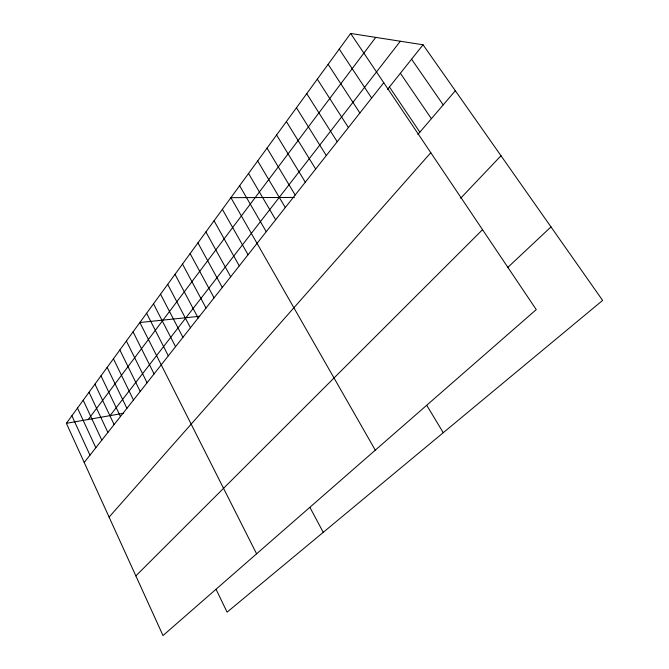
<?xml version="1.0" encoding="UTF-8"?>
<svg xmlns="http://www.w3.org/2000/svg" width="669" height="669" viewBox="0 0 669 669"><rect width="100%" height="100%" fill="white"/><g stroke="black" fill="none" stroke-linecap="round" stroke-linejoin="round"><path stroke-width="1" d="M350.64 33.45L536.254 309.596L163.01 635.55L66.382 423.31L350.64 33.45L423.051 44.79L602.618 300.414L227.1 612.16L216.137 589.456M88.249 419.471L375.719 37.38M110.034 415.641L400.313 41.227M84.21 462.471L383.755 82.722M387.552 89.353L423.051 44.79M417.866 134.477L455.33 90.741M109.089 517.112L430.794 152.708M460.682 198.2L500.997 155.76M135.849 575.9L482.533 229.676M507.554 267.65L550.98 226.916M66.382 423.31L123.38 413.3M199.688 316.278L139.871 322.517L256.595 553.823M294.444 197.439L230.914 197.656L375.292 450.162M411.577 59.198L443.213 104.891M400.371 73.255L431.396 118.689M389.433 86.987L419.856 132.161M339.242 49.088L371.655 98.059M328.128 64.316L359.872 112.994M317.307 79.168L348.398 127.553M306.745 93.652L337.209 141.728M296.451 107.768L326.305 155.551M286.399 121.549L315.676 169.031M276.598 134.996L305.307 182.185M426.872 405.506L443.263 432.709M267.023 148.125L295.18 195.013M257.682 160.945L285.303 207.532M248.55 173.463L275.661 219.758M239.627 185.698L266.245 231.7M222.384 209.347L248.057 254.755M214.055 220.778L239.268 265.894M205.901 231.951L230.68 276.79M197.932 242.889L222.284 287.436M190.13 253.593L214.063 297.856M182.495 264.063L206.027 308.041M309.998 507.52L323.252 532.34M175.01 274.323L198.158 318.018M167.693 284.358L190.464 327.777M160.527 294.193L182.921 337.335M153.502 303.826L175.537 346.693M146.62 313.268L168.312 355.858M133.064 331.857L154.079 373.904M126.391 341.006L147.08 382.777M119.851 349.979L140.214 391.474M113.437 358.768L133.491 399.995M107.157 367.39L126.901 408.349M100.994 375.844L120.445 416.536M94.948 384.131L114.115 424.572M89.019 392.268L107.901 432.442M83.199 400.246L101.813 440.169M77.487 408.073L95.834 447.745M71.884 415.767L89.972 455.179"/></g></svg>
